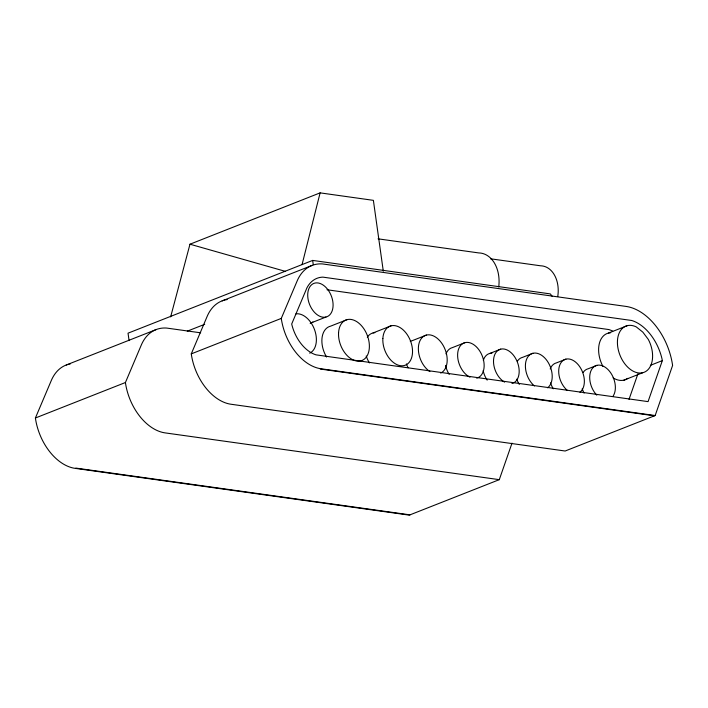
<?xml version="1.0" encoding="UTF-8"?>
<svg xmlns="http://www.w3.org/2000/svg" width="708" height="708" viewBox="0 0 708 708"><rect width="100%" height="100%" fill="white"/><g stroke="black" fill="none" stroke-linecap="round" stroke-linejoin="round"><path stroke-width="1.06" d="M302.05 264.633L320.113 192.868L373.381 200.346L383.302 271.191M170.646 316.874L189.974 244.207L320.113 192.868M67.915 364.434A53.693 35.002 68.5 0 0 51.286 380.532L35.4 418.003A47.825 31.179 68.5 0 0 75.11 468.36L409.286 515.132L499.29 479.661L512.008 443.146M629.014 399.401L637.935 373.78M662.334 360.629L648.059 401.622L316.007 354.85A34.011 22.169 68.5 0 1 291.696 324.016L306.971 287.758A39.896 26.01 68.5 0 1 322.875 277.129L631.793 320.503A42.25 27.541 68.5 0 1 661.989 358.806L662.334 360.629L650.351 365.355M655.165 415.534L672.6 365.452A56.065 36.55 68.5 0 0 626.058 306.422L322.582 263.942A53.693 35.002 68.5 0 0 297.165 280.926L281.28 318.405L191.275 353.876A47.825 31.179 68.5 0 0 230.976 404.241L565.152 451.014L655.165 415.534L320.99 368.762A47.825 31.179 68.5 0 1 281.28 318.405M35.4 418.003L125.413 382.532L141.29 345.053A53.693 35.002 68.5 0 1 166.707 328.07L200.674 332.822M191.275 353.876L207.152 316.405A53.693 35.002 68.5 0 1 224.622 300.077M552.311 296.448L550.311 293.909L312.671 260.411L128.033 333.176L129.077 340.628M222.144 300.865L312.148 265.394M66.269 364.992L156.282 329.521M187.284 331.167L204.718 324.299M310.166 323.273L325.954 317.051A17.904 11.673 68.5 0 0 327.512 289.2A17.904 11.673 68.5 0 0 307.741 293.953A17.904 11.673 68.5 0 0 325.954 317.051M347.203 319.6L330.556 326.167A21.771 14.195 68.5 0 0 326.565 357.009M373.098 332.928L391.188 325.795M426.473 335.061L412.693 340.495A20.346 13.266 68.5 0 0 410.277 341.477M465.076 342.619L452.447 347.593A18.718 12.204 68.5 0 0 446.013 353.894M489.821 353.442L500.733 349.141M532.938 353.274L522.61 357.345A18.921 12.337 68.5 0 0 517.362 361.204M608.508 333.061L627.315 325.653M565.922 359.142L556.444 362.877A18.107 11.806 68.5 0 0 550.222 368.974M596.933 365.328L588.171 368.779A18.107 11.806 68.5 0 0 583.153 372.47M623.898 380.152L642.705 372.735A24.824 16.187 68.5 0 0 648.307 339.424L642.82 332.114L636.262 326.901A24.824 16.187 68.5 0 0 617.73 346.778A24.824 16.187 68.5 0 0 642.705 372.735M378.054 238.835L478.803 252.933A31.665 22.532 -82 0 1 498.733 286.944M490.476 258.783L540.638 265.801A27.488 19.559 -82 0 1 557.745 296.59M327.007 289.749L608.827 329.556A42.25 27.541 68.5 0 1 612.747 331.114M320.273 369.045L654.449 415.817M499.29 479.661L165.114 432.889A47.825 31.179 68.5 0 1 125.413 382.532M75.827 468.085L410.003 514.849M189.974 244.207L285.545 271.412M312.671 260.411L313.263 264.677M68.756 364.204A53.693 35.002 68.5 0 1 70.455 363.841M225.471 299.882A53.693 35.002 68.5 0 1 227.197 299.572M627.731 378.364A24.824 16.187 68.5 0 1 613.128 377.886M602.906 366.372A24.824 16.187 68.5 0 1 610.641 332.769M312.927 321.981A17.904 11.673 68.5 0 1 311.131 322.972M369.443 362.921A20.957 13.664 68.5 0 1 366.231 356.009M367.284 337.194A20.957 13.664 68.5 0 1 374.895 332.671M534.425 385.957A18.921 12.337 68.5 0 1 527.079 358.186A18.921 12.337 68.5 0 1 547.257 361.009A18.921 12.337 68.5 0 1 547.594 387.807M295.926 313.848A20.957 13.664 68.5 0 1 314.671 330.025A20.957 13.664 68.5 0 1 309.715 353.177M429.889 371.567A20.346 13.266 68.5 0 1 419.879 340.946A20.346 13.266 68.5 0 1 442.35 344.097A20.346 13.266 68.5 0 1 440.721 373.081M408.1 367.797A20.346 13.266 68.5 0 1 406.374 363.912M469.935 377.178A18.718 12.204 68.5 0 1 458.766 348.61A18.718 12.204 68.5 0 1 480.113 351.602A18.718 12.204 68.5 0 1 476.679 378.125M504.6 382.143A18.107 11.806 68.5 0 1 494.865 354.381A18.107 11.806 68.5 0 1 515.477 358.168A18.107 11.806 68.5 0 1 511.955 383.488M487.175 380.134A18.107 11.806 68.5 0 1 483.157 370.665M483.307 360.434A18.107 11.806 68.5 0 1 491.918 353.221M449.182 374.39A18.718 12.204 68.5 0 1 445.553 365.399M519.309 384.426A18.921 12.337 68.5 0 1 516.725 379.125M553.293 388.789A18.107 11.806 68.5 0 1 550.514 382.824M584.082 393.082A18.107 11.806 68.5 0 1 582.241 388.736M567.338 390.418A18.107 11.806 68.5 0 1 560.311 363.841A18.107 11.806 68.5 0 1 579.622 366.54A18.107 11.806 68.5 0 1 579.94 392.188M596.8 395.161A18.107 11.806 68.5 0 1 591.322 370.027A18.107 11.806 68.5 0 1 609.261 370.939A18.107 11.806 68.5 0 1 613.172 395.993M338.557 332.813A21.771 14.195 68.5 0 0 360.699 360.894A21.771 14.195 68.5 0 0 362.602 327.034A21.771 14.195 68.5 0 0 338.557 332.813M382.86 338.512A20.957 13.664 68.5 0 0 404.171 365.549A20.957 13.664 68.5 0 0 406.003 332.955A20.957 13.664 68.5 0 0 382.86 338.512"/></g></svg>
